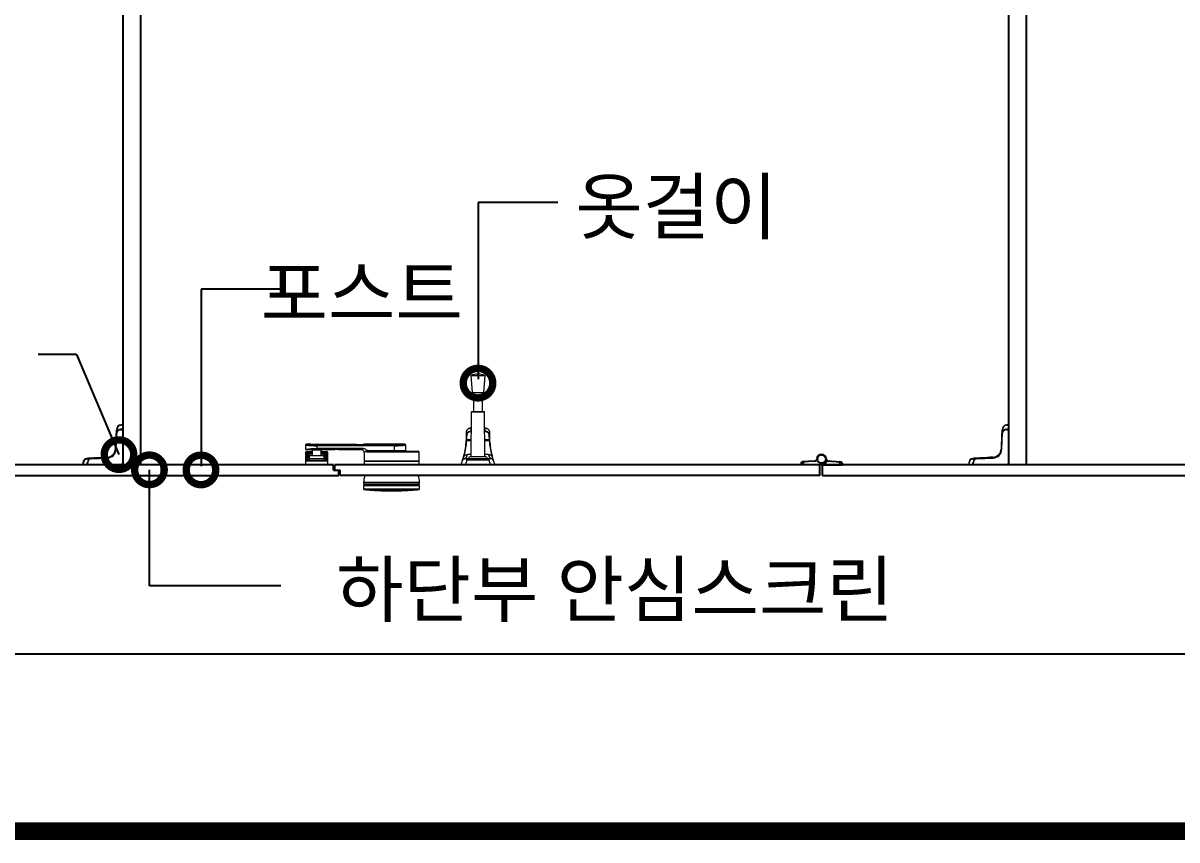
# Model space of a CAD drawing. Extents: x -256 to 8104, y -176 to 5714.
# Drawn here: x 3159 to 3810, y 2764 to 3225 of the extents above; entities that cross this region are included whole.
import ezdxf
from ezdxf.enums import TextEntityAlignment as Align

# ---------------------------------------------------------------- set-up
doc = ezdxf.new("R2010")
doc.units = 0
doc.header["$LTSCALE"] = 30
doc.layers.get('0').update_dxf_attribs({"linetype": 'CONTINUOUS'})
for name, color, linetype in [('0_toilet', 6, 'CONTINUOUS'), ('경첩', 4, 'CONTINUOUS'), ('문자', 3, 'CONTINUOUS'), ('부자재', 4, 'CONTINUOUS'), ('옷걸이', 4, 'CONTINUOUS'), ('잠금쇠(회전형)', 4, 'CONTINUOUS'), ('치수', 1, 'CONTINUOUS'), ('해치', 8, 'CONTINUOUS')]:
    doc.layers.add(name, color=color, linetype=linetype)
doc.styles.add('돋움', font='malgun.ttf')

# ---------------------------------------------------------------- blocks, each defined once
blk = doc.blocks.new('_DOTSMALL')
at = {"color": 0, "linetype": 'ByBlock', "const_width": 0.5}
blk.add_lwpolyline([(-0.0625, 0, 1), (0.0625, 0, 1)], format="xyb", close=True, dxfattribs=at)
blk = doc.blocks.new('A$C63EC304E')
at = {"layer": '치수', "color": 1, "xscale": 2.5, "yscale": 2.5, "zscale": 2.5, "rotation": 234.3098741996962}
blk.add_blockref('_DOTSMALL', (0.312, 0.312), dxfattribs=at)
blk = doc.blocks.new('A$C2BC9653E')
at = {"layer": '치수', "xscale": 0.3333333333333333, "yscale": 0.3333333333333333, "zscale": 0.3333333333333333}
blk.add_blockref('A$C63EC304E', (0, 0), dxfattribs=at)
blk = doc.blocks.new('A$C7FC71301')
at = {"layer": '치수', "rotation": 180}
blk.add_blockref('A$C2BC9653E', (0.208, 0.208), dxfattribs=at)
blk = doc.blocks.new('A$C4A20372B')
at = {"layer": '치수'}
blk.add_blockref('A$C7FC71301', (0, 0), dxfattribs=at)
blk = doc.blocks.new('A$C566469F5')
at = {"layer": '치수'}
blk.add_blockref('A$C4A20372B', (0, 0), dxfattribs=at)
blk = doc.blocks.new('A$C7E317CD4')
at = {"layer": '해치', "xscale": 2, "yscale": 2, "zscale": 2}
blk.add_blockref('A$C566469F5', (0, 0), dxfattribs=at)
blk = doc.blocks.new('A$C601D7F27')
at = {"layer": '치수'}
blk.add_blockref('A$C7E317CD4', (0, 0), dxfattribs=at)
blk = doc.blocks.new('A$C38802C08')
at = {"layer": '치수'}
blk.add_blockref('A$C601D7F27', (0, 0), dxfattribs=at)
blk = doc.blocks.new('BASIC_33', base_point=(128473.46, -6786.28))
at = {"color": 8}
blk.add_line((130957.62, -3917.04), (132920.21, -3917.04), dxfattribs=at)
at = {"color": 8, "const_width": 10}
blk.add_lwpolyline([(128520.9, -4017.04), (134305.44, -4017.04)], dxfattribs=at)
at = {"layer": '0_toilet'}
for p, q in [((131688.69, -3085.22), (131688.69, -3810.22)), ((131698.69, -3085.22), (131698.69, -3810.22)), ((132188.64, -3085.22), (132188.64, -3810.22)), ((132198.74, -3810.23), (132198.74, -3085.23)), ((131807.62, -3810.22), (131583.69, -3810.22)), ((131583.69, -3816.22), (131810.62, -3816.22)), ((131807.62, -3813.22), (131807.62, -3810.22)), ((131807.62, -3813.22), (131811.37, -3813.22)), ((132082.19, -3810.22), (131808.37, -3810.22)), ((131808.37, -3813.22), (131808.37, -3810.22)), ((131810.62, -3816.22), (131810.62, -3813.22)), ((131811.37, -3816.22), (131811.37, -3813.22)), ((132082.19, -3816.22), (131811.37, -3816.22)), ((132082.19, -3816.22), (132082.19, -3810.22)), ((132312.67, -3810.22), (132083.69, -3810.22)), ((132083.69, -3816.22), (132083.69, -3810.22)), ((132083.69, -3816.22), (132315.67, -3816.22))]:
    blk.add_line(p, q, dxfattribs=at)
at = {"layer": '경첩', "color": 4, "linetype": 'Continuous', "lineweight": 15}
for p, q in [((131685.21, -3789.96), (131685.09, -3792.46)), ((131685.39, -3791.42), (131685.46, -3789.98)), ((131687.44, -3790.22), (131687.44, -3790.12)), ((131687.44, -3790.12), (131688.69, -3790.12)), ((131687.44, -3790.22), (131687.44, -3790.47)), ((131688.69, -3790.22), (131687.44, -3790.22)), ((131687.55, -3787.97), (131687.55, -3787.72)), ((131688.69, -3787.72), (131687.55, -3787.72)), ((131687.55, -3787.97), (131688.69, -3787.97)), ((131688.69, -3787.97), (131688.69, -3787.72)), ((131688.69, -3790.12), (131688.69, -3787.97)), ((131688.69, -3790.47), (131688.69, -3790.22)), ((132185.16, -3789.96), (132185.04, -3792.46)), ((132185.34, -3791.42), (132185.41, -3789.98)), ((132187.39, -3790.22), (132187.39, -3790.12)), ((132187.39, -3790.12), (132188.64, -3790.12)), ((132187.39, -3790.22), (132187.39, -3790.47)), ((132188.64, -3790.22), (132187.39, -3790.22)), ((132187.5, -3787.97), (132187.5, -3787.72)), ((132188.64, -3787.72), (132187.5, -3787.72)), ((132187.5, -3787.97), (132188.64, -3787.97)), ((132188.64, -3787.97), (132188.64, -3787.72)), ((132188.64, -3790.12), (132188.64, -3787.97)), ((132188.64, -3790.47), (132188.64, -3790.22)), ((131684.68, -3795.78), (131684.55, -3798.65)), ((131685.09, -3792.46), (131684.67, -3801.44)), ((131684.68, -3795.78), (131684.92, -3796.02)), ((131684.73, -3794.77), (131684.7, -3795.44)), ((131684.7, -3795.44), (131684.94, -3795.68)), ((131684.73, -3794.77), (131684.97, -3795.01)), ((131684.75, -3794.43), (131684.98, -3794.67)), ((131684.9, -3791.06), (131684.78, -3793.76)), ((131684.78, -3793.76), (131685.02, -3794)), ((131684.9, -3791.06), (131685.14, -3791.29)), ((131684.92, -3801.45), (131685.34, -3792.48)), ((131685.01, -3790.46), (131685.18, -3790.62)), ((131687.44, -3790.47), (131688.69, -3790.47)), ((131688.69, -3790.47), (131688.69, -3808.72)), ((132184.63, -3795.78), (132184.5, -3798.65)), ((132185.04, -3792.46), (132184.62, -3801.44)), ((132184.63, -3795.78), (132184.87, -3796.02)), ((132184.68, -3794.77), (132184.65, -3795.44)), ((132184.65, -3795.44), (132184.89, -3795.68)), ((132184.68, -3794.77), (132184.92, -3795.01)), ((132184.7, -3794.43), (132184.93, -3794.67)), ((132184.85, -3791.06), (132184.73, -3793.76)), ((132184.73, -3793.76), (132184.97, -3794)), ((132184.85, -3791.06), (132185.09, -3791.29)), ((132184.87, -3801.45), (132185.29, -3792.48)), ((132184.96, -3790.46), (132185.13, -3790.62)), ((132187.39, -3790.47), (132188.64, -3790.47)), ((132188.64, -3790.47), (132188.64, -3808.72)), ((131683.86, -3803.44), (131684.04, -3803.63)), ((131683.98, -3803.21), (131684.16, -3803.4)), ((131684.14, -3802.81), (131684.34, -3803)), ((131684.5, -3802.49), (131684.29, -3802.29)), ((131684.3, -3802.28), (131684.5, -3802.49)), ((131684.37, -3801.91), (131684.58, -3802.13)), ((131684.4, -3801.69), (131684.62, -3801.91)), ((131684.45, -3800.78), (131684.42, -3801.43)), ((131684.47, -3800.34), (131684.45, -3800.68)), ((131684.45, -3800.68), (131684.69, -3800.92)), ((131684.45, -3800.68), (131684.45, -3800.78)), ((131684.45, -3800.78), (131684.69, -3801.02)), ((131684.52, -3799.32), (131684.47, -3800.24)), ((131684.47, -3800.24), (131684.71, -3800.48)), ((131684.47, -3800.24), (131684.47, -3800.34)), ((131684.47, -3800.34), (131684.71, -3800.58)), ((131684.52, -3799.32), (131684.75, -3799.56)), ((131684.55, -3798.66), (131684.53, -3799.08)), ((131684.53, -3799.08), (131684.77, -3799.32)), ((131684.55, -3798.65), (131684.79, -3798.89)), ((131684.55, -3798.66), (131684.79, -3798.9)), ((132183.81, -3803.44), (132183.99, -3803.63)), ((132183.93, -3803.21), (132184.11, -3803.4)), ((132184.09, -3802.81), (132184.29, -3803)), ((132184.45, -3802.49), (132184.24, -3802.29)), ((132184.25, -3802.28), (132184.45, -3802.49)), ((132184.32, -3801.91), (132184.53, -3802.13)), ((132184.35, -3801.69), (132184.57, -3801.91)), ((132184.4, -3800.78), (132184.37, -3801.43)), ((132184.42, -3800.34), (132184.4, -3800.68)), ((132184.4, -3800.68), (132184.64, -3800.92)), ((132184.4, -3800.68), (132184.4, -3800.78)), ((132184.4, -3800.78), (132184.64, -3801.02)), ((132184.47, -3799.32), (132184.42, -3800.24)), ((132184.42, -3800.24), (132184.66, -3800.48)), ((132184.42, -3800.24), (132184.42, -3800.34)), ((132184.42, -3800.34), (132184.66, -3800.58)), ((132184.47, -3799.32), (132184.7, -3799.56)), ((132184.5, -3798.66), (132184.48, -3799.08)), ((132184.48, -3799.08), (132184.72, -3799.32)), ((132184.5, -3798.65), (132184.74, -3798.89)), ((132184.5, -3798.66), (132184.74, -3798.9)), ((131666.44, -3809.08), (131666.19, -3809.08)), ((131666.19, -3809.08), (131666.19, -3810.22)), ((131666.44, -3810.22), (131666.44, -3809.08)), ((131670.93, -3806.62), (131668.43, -3806.74)), ((131668.45, -3806.99), (131669.89, -3806.92)), ((131668.59, -3810.22), (131668.59, -3808.97)), ((131668.59, -3808.97), (131668.69, -3808.97)), ((131668.69, -3808.97), (131668.94, -3808.97)), ((131668.69, -3808.97), (131668.69, -3810.22)), ((131668.93, -3806.55), (131669.01, -3806.46)), ((131668.93, -3806.55), (131669.09, -3806.71)), ((131668.94, -3810.22), (131668.94, -3808.97)), ((131672.23, -3806.31), (131669.01, -3806.46)), ((131679.91, -3806.2), (131670.93, -3806.62)), ((131670.95, -3806.87), (131679.92, -3806.45)), ((131672.23, -3806.31), (131672.47, -3806.55)), ((131672.9, -3806.28), (131673.14, -3806.52)), ((131673.24, -3806.26), (131673.48, -3806.5)), ((131676.62, -3806.1), (131673.91, -3806.23)), ((131673.91, -3806.23), (131674.15, -3806.47)), ((131676.62, -3806.1), (131676.85, -3806.34)), ((131677.29, -3806.07), (131677.53, -3806.31)), ((131677.63, -3806.05), (131677.87, -3806.29)), ((131679.65, -3805.96), (131678.3, -3806.02)), ((131678.3, -3806.02), (131678.54, -3806.26)), ((131679.89, -3805.95), (131679.65, -3805.96)), ((131679.65, -3805.96), (131679.89, -3806.2)), ((131680.9, -3805.79), (131681.1, -3805.99)), ((131681.43, -3805.61), (131681.62, -3805.81)), ((131681.68, -3805.51), (131681.87, -3805.69)), ((131682.14, -3805.26), (131682.32, -3805.44)), ((131682.35, -3805.12), (131682.53, -3805.3)), ((131683.44, -3804.09), (131683.62, -3804.27)), ((131683.59, -3803.88), (131683.77, -3804.06)), ((132166.39, -3809.08), (132166.14, -3809.08)), ((132166.14, -3809.08), (132166.14, -3810.22)), ((132166.39, -3810.22), (132166.39, -3809.08)), ((132170.88, -3806.62), (132168.38, -3806.74)), ((132168.4, -3806.99), (132169.84, -3806.92)), ((132168.54, -3810.22), (132168.54, -3808.97)), ((132168.54, -3808.97), (132168.64, -3808.97)), ((132168.64, -3808.97), (132168.89, -3808.97)), ((132168.64, -3808.97), (132168.64, -3810.22)), ((132168.88, -3806.55), (132168.96, -3806.46)), ((132168.88, -3806.55), (132169.04, -3806.71)), ((132168.89, -3810.22), (132168.89, -3808.97)), ((132172.18, -3806.31), (132168.96, -3806.46)), ((132179.86, -3806.2), (132170.88, -3806.62)), ((132170.9, -3806.87), (132179.87, -3806.45)), ((132172.18, -3806.31), (132172.42, -3806.55)), ((132172.85, -3806.28), (132173.09, -3806.52)), ((132173.19, -3806.26), (132173.43, -3806.5)), ((132176.57, -3806.1), (132173.86, -3806.23)), ((132173.86, -3806.23), (132174.1, -3806.47)), ((132176.57, -3806.1), (132176.8, -3806.34)), ((132177.24, -3806.07), (132177.48, -3806.31)), ((132177.58, -3806.05), (132177.82, -3806.29)), ((132179.6, -3805.96), (132178.25, -3806.02)), ((132178.25, -3806.02), (132178.49, -3806.26)), ((132179.84, -3805.95), (132179.6, -3805.96)), ((132179.6, -3805.96), (132179.84, -3806.2)), ((132180.85, -3805.79), (132181.05, -3805.99)), ((132181.38, -3805.61), (132181.57, -3805.81)), ((132181.63, -3805.51), (132181.82, -3805.69)), ((132182.09, -3805.26), (132182.27, -3805.44)), ((132182.3, -3805.12), (132182.48, -3805.3)), ((132183.39, -3804.09), (132183.57, -3804.27)), ((132183.54, -3803.88), (132183.72, -3804.06)), ((131666.19, -3810.22), (131666.44, -3810.22)), ((131666.44, -3810.22), (131668.59, -3810.22)), ((131668.69, -3810.22), (131668.94, -3810.22)), ((131687.19, -3810.22), (131668.94, -3810.22)), ((132166.14, -3810.22), (132166.39, -3810.22)), ((132166.39, -3810.22), (132168.54, -3810.22)), ((132168.64, -3810.22), (132168.89, -3810.22)), ((132187.14, -3810.22), (132168.89, -3810.22))]:
    blk.add_line(p, q, dxfattribs=at)
at = {"layer": '경첩', "color": 4, "linetype": 'Continuous', "lineweight": 15, "flags": 128}
for points in [[(131685.46, -3789.98), (131685.41, -3789.97), (131685.36, -3789.97), (131685.32, -3789.97), (131685.28, -3789.97), (131685.25, -3789.97), (131685.23, -3789.96), (131685.21, -3789.96), (131685.21, -3789.96)], [(132185.41, -3789.98), (132185.36, -3789.97), (132185.31, -3789.97), (132185.27, -3789.97), (132185.23, -3789.97), (132185.2, -3789.97), (132185.18, -3789.96), (132185.16, -3789.96), (132185.16, -3789.96)], [(131684.78, -3793.76), (131684.77, -3793.89), (131684.77, -3794.02), (131684.76, -3794.13), (131684.75, -3794.23), (131684.75, -3794.32), (131684.75, -3794.38), (131684.75, -3794.42), (131684.75, -3794.43)], [(131684.93, -3790.54), (131684.92, -3790.65), (131684.92, -3790.77), (131684.91, -3790.91), (131684.9, -3791.06)], [(131684.93, -3790.54), (131684.95, -3790.53), (131684.97, -3790.51), (131684.98, -3790.49), (131684.99, -3790.48), (131685, -3790.47), (131685.01, -3790.46), (131685.01, -3790.46), (131685.01, -3790.46)], [(131685.09, -3792.46), (131685.09, -3792.46), (131685.11, -3792.46), (131685.13, -3792.47), (131685.16, -3792.47), (131685.2, -3792.47), (131685.24, -3792.47), (131685.29, -3792.47), (131685.34, -3792.48)], [(132184.73, -3793.76), (132184.72, -3793.89), (132184.72, -3794.02), (132184.71, -3794.13), (132184.7, -3794.23), (132184.7, -3794.32), (132184.7, -3794.38), (132184.7, -3794.42), (132184.7, -3794.43)], [(132184.88, -3790.54), (132184.87, -3790.65), (132184.87, -3790.77), (132184.86, -3790.91), (132184.85, -3791.06)], [(132184.88, -3790.54), (132184.9, -3790.53), (132184.92, -3790.51), (132184.93, -3790.49), (132184.94, -3790.48), (132184.95, -3790.47), (132184.96, -3790.46), (132184.96, -3790.46), (132184.96, -3790.46)], [(132185.04, -3792.46), (132185.04, -3792.46), (132185.06, -3792.46), (132185.08, -3792.47), (132185.11, -3792.47), (132185.15, -3792.47), (132185.19, -3792.47), (132185.24, -3792.47), (132185.29, -3792.48)], [(131684.3, -3802.28), (131684.3, -3802.28), (131684.3, -3802.28)], [(131684.4, -3801.69), (131684.38, -3801.85), (131684.37, -3801.91)], [(131684.53, -3799.08), (131684.52, -3799.16), (131684.52, -3799.24), (131684.52, -3799.32)], [(131684.55, -3798.65), (131684.55, -3798.65), (131684.55, -3798.66)], [(131684.67, -3801.44), (131684.67, -3801.44), (131684.68, -3801.44), (131684.71, -3801.44), (131684.74, -3801.44), (131684.78, -3801.44), (131684.82, -3801.44), (131684.87, -3801.45), (131684.92, -3801.45)], [(132184.25, -3802.28), (132184.25, -3802.28), (132184.25, -3802.28)], [(132184.35, -3801.69), (132184.33, -3801.85), (132184.32, -3801.91)], [(132184.48, -3799.08), (132184.47, -3799.16), (132184.47, -3799.24), (132184.47, -3799.32)], [(132184.5, -3798.65), (132184.5, -3798.65), (132184.5, -3798.66)], [(132184.62, -3801.44), (132184.62, -3801.44), (132184.63, -3801.44), (132184.66, -3801.44), (132184.69, -3801.44), (132184.73, -3801.44), (132184.77, -3801.44), (132184.82, -3801.45), (132184.87, -3801.45)], [(131668.45, -3806.99), (131668.44, -3806.94), (131668.44, -3806.89), (131668.44, -3806.85), (131668.44, -3806.81), (131668.44, -3806.78), (131668.43, -3806.76), (131668.43, -3806.74), (131668.43, -3806.74)], [(131670.93, -3806.62), (131670.93, -3806.62), (131670.93, -3806.64), (131670.94, -3806.66), (131670.94, -3806.69), (131670.94, -3806.73), (131670.94, -3806.77), (131670.94, -3806.82), (131670.95, -3806.87)], [(131672.9, -3806.28), (131672.89, -3806.28), (131672.85, -3806.28), (131672.79, -3806.28), (131672.7, -3806.29), (131672.6, -3806.29), (131672.48, -3806.3), (131672.36, -3806.3), (131672.23, -3806.31)], [(131673.91, -3806.23), (131673.8, -3806.23), (131673.68, -3806.24), (131673.58, -3806.24), (131673.48, -3806.25), (131673.4, -3806.25), (131673.33, -3806.26), (131673.28, -3806.26), (131673.25, -3806.26), (131673.24, -3806.26)], [(131677.29, -3806.07), (131677.28, -3806.07), (131677.24, -3806.07), (131677.18, -3806.07), (131677.09, -3806.08), (131676.99, -3806.08), (131676.87, -3806.09), (131676.75, -3806.09), (131676.62, -3806.1)], [(131678.3, -3806.02), (131678.17, -3806.03), (131678.05, -3806.03), (131677.93, -3806.04), (131677.83, -3806.04), (131677.74, -3806.05), (131677.68, -3806.05), (131677.64, -3806.05), (131677.63, -3806.05)], [(131679.91, -3806.2), (131679.91, -3806.2), (131679.91, -3806.22), (131679.91, -3806.24), (131679.91, -3806.27), (131679.91, -3806.31), (131679.91, -3806.35), (131679.92, -3806.4), (131679.92, -3806.45)], [(132168.4, -3806.99), (132168.39, -3806.94), (132168.39, -3806.89), (132168.39, -3806.85), (132168.39, -3806.81), (132168.39, -3806.78), (132168.38, -3806.76), (132168.38, -3806.74), (132168.38, -3806.74)], [(132170.88, -3806.62), (132170.88, -3806.62), (132170.88, -3806.64), (132170.89, -3806.66), (132170.89, -3806.69), (132170.89, -3806.73), (132170.89, -3806.77), (132170.89, -3806.82), (132170.9, -3806.87)], [(132172.85, -3806.28), (132172.84, -3806.28), (132172.8, -3806.28), (132172.74, -3806.28), (132172.65, -3806.29), (132172.55, -3806.29), (132172.43, -3806.3), (132172.31, -3806.3), (132172.18, -3806.31)], [(132173.86, -3806.23), (132173.75, -3806.23), (132173.63, -3806.24), (132173.53, -3806.24), (132173.43, -3806.25), (132173.35, -3806.25), (132173.28, -3806.26), (132173.23, -3806.26), (132173.2, -3806.26), (132173.19, -3806.26)], [(132177.24, -3806.07), (132177.23, -3806.07), (132177.19, -3806.07), (132177.13, -3806.07), (132177.04, -3806.08), (132176.94, -3806.08), (132176.82, -3806.09), (132176.7, -3806.09), (132176.57, -3806.1)], [(132178.25, -3806.02), (132178.12, -3806.03), (132178, -3806.03), (132177.88, -3806.04), (132177.78, -3806.04), (132177.69, -3806.05), (132177.63, -3806.05), (132177.59, -3806.05), (132177.58, -3806.05)], [(132179.86, -3806.2), (132179.86, -3806.2), (132179.86, -3806.22), (132179.86, -3806.24), (132179.86, -3806.27), (132179.86, -3806.31), (132179.86, -3806.35), (132179.87, -3806.4), (132179.87, -3806.45)]]:
    blk.add_lwpolyline(points, dxfattribs=at)
at = {"layer": '경첩', "color": 4, "linetype": 'Continuous', "lineweight": 15}
for centre, radius, start, end in [((131687.44, -3792.57), 2.35, 90, 177.30166), ((131687.55, -3790.07), 2.35, 90, 177.30166), ((131687.55, -3790.07), 2.1, 90, 177.30166), ((132187.39, -3792.57), 2.35, 90, 177.30166), ((132187.5, -3790.07), 2.35, 90, 177.30166), ((132187.5, -3790.07), 2.1, 90, 177.30166), ((131687.44, -3792.57), 2.1, 90, 177.30166), ((132187.39, -3792.57), 2.1, 90, 177.30166), ((131679.67, -3801.2), 5, 272.69834, 357.30166), ((131679.67, -3801.2), 5.25, 272.69834, 357.30166), ((131679.67, -3801.2), 4.75, 325.61511, 331.82645), ((131679.67, -3801.2), 4.75, 335.00519, 340.23398), ((131679.67, -3801.2), 4.75, 340.23398, 346.75686), ((131679.67, -3801.2), 4.75, 346.83767, 351.3944), ((131679.67, -3801.2), 4.75, 354.09118, 357.30166), ((132179.62, -3801.2), 5, 272.69834, 357.30166), ((132179.62, -3801.2), 5.25, 272.69834, 357.30166), ((132179.62, -3801.2), 4.75, 325.61511, 331.82645), ((132179.62, -3801.2), 4.75, 335.00519, 340.23398), ((132179.62, -3801.2), 4.75, 340.23398, 346.75686), ((132179.62, -3801.2), 4.75, 346.83767, 351.3944), ((132179.62, -3801.2), 4.75, 354.09118, 357.30166), ((131668.54, -3809.08), 2.35, 92.69834, 180), ((131668.54, -3809.08), 2.1, 92.69834, 180), ((131671.04, -3808.97), 2.35, 92.69834, 180), ((131671.04, -3808.97), 2.1, 92.69834, 180), ((131679.67, -3801.2), 4.75, 272.69834, 285), ((131679.67, -3801.2), 4.75, 284.99982, 291.75061), ((131679.67, -3801.2), 4.75, 294.99481, 301.29977), ((131679.67, -3801.2), 4.75, 301.29911, 304.38581), ((131679.67, -3801.2), 4.75, 304.38489, 322.56084), ((131679.67, -3801.2), 4.75, 322.56123, 325.61449), ((131687.19, -3808.72), 1.5, 270, 0), ((132168.49, -3809.08), 2.35, 92.69834, 180), ((132168.49, -3809.08), 2.1, 92.69834, 180), ((132170.99, -3808.97), 2.35, 92.69834, 180), ((132170.99, -3808.97), 2.1, 92.69834, 180), ((132179.62, -3801.2), 4.75, 272.69834, 285), ((132179.62, -3801.2), 4.75, 284.99982, 291.75061), ((132179.62, -3801.2), 4.75, 294.99481, 301.29977), ((132179.62, -3801.2), 4.75, 301.29911, 304.38581), ((132179.62, -3801.2), 4.75, 304.38489, 322.56084), ((132179.62, -3801.2), 4.75, 322.56123, 325.61449), ((132187.14, -3808.72), 1.5, 270, 0)]:
    blk.add_arc(centre, radius, start, end, dxfattribs=at)
at = {"layer": '부자재'}
for p, q in [((132071.5, -3809.3), (132071.5, -3810.22)), ((132079.25, -3808.14), (132072.05, -3808.64)), ((132072.75, -3809.13), (132072.75, -3810.22)), ((132082.96, -3809.67), (132082.96, -3810.47)), ((132083.21, -3809.67), (132083.21, -3810.47)), ((132085.96, -3808.06), (132094.12, -3808.64)), ((132093.42, -3809.13), (132093.42, -3810.22)), ((132094.67, -3809.3), (132094.67, -3810.22)), ((132082.16, -3810.22), (132071.5, -3810.22)), ((132083.21, -3810.47), (132082.96, -3810.47)), ((132083.68, -3810.18), (132083.68, -3810.22)), ((132083.68, -3810.22), (132094.67, -3810.22))]:
    blk.add_line(p, q, dxfattribs=at)
at = {"layer": '부자재', "color": 1}
blk.add_circle((132083.09, -3807.02), 2.34, dxfattribs=at)
at = {"layer": '부자재'}
for centre, radius, start, end in [((132072.2, -3809.32), 0.7, 101.7765, 181.67124), ((132073.61, -3809.37), 0.884, 113.40773, 164.5497), ((132079.18, -3806.85), 1.29, 272.92313, 352.47243), ((132083.09, -3807.02), 2.62, 270, 180), ((132083.45, -3811.25), 1.65, 102.52675, 141.54753), ((132082.73, -3811.25), 1.65, 43.10029, 77.47325), ((132083.18, -3807.37), 2.86, 280.08401, 345.97919), ((132087, -3806.85), 1.29, 187.52757, 267.07687), ((132092.57, -3809.37), 0.884, 15.4503, 67.30044), ((132093.98, -3809.32), 0.7, 358.32876, 78.2235)]:
    blk.add_arc(centre, radius, start, end, dxfattribs=at)
at = {"layer": '옷걸이', "lineweight": 15}
for p, q in [((131885.14, -3759.87), (131885.89, -3769.37)), ((131885.14, -3759.87), (131893.14, -3759.87)), ((131892.39, -3769.37), (131893.14, -3759.87)), ((131885.89, -3769.37), (131892.39, -3769.37)), ((131886.64, -3769.37), (131886.64, -3780.22)), ((131891.64, -3780.22), (131891.64, -3769.37)), ((131885.39, -3780.47), (131885.17, -3805.72)), ((131892.89, -3780.47), (131885.39, -3780.47)), ((131885.64, -3780.22), (131889.14, -3780.22)), ((131889.14, -3780.22), (131892.64, -3780.22)), ((131893.11, -3805.72), (131892.89, -3780.47)), ((131885.32, -3789.59), (131885.22, -3789.59)), ((131885.22, -3789.59), (131885.22, -3789.68)), ((131885.31, -3789.68), (131885.22, -3789.68)), ((131893.07, -3789.59), (131892.97, -3789.59)), ((131893.07, -3789.68), (131892.97, -3789.68)), ((131893.07, -3789.59), (131893.07, -3789.68)), ((131885.25, -3796.69), (131882.81, -3796.69)), ((131882.88, -3795.92), (131885.26, -3795.92)), ((131885.23, -3791.21), (131885.23, -3791.56)), ((131885.23, -3791.21), (131885.3, -3791.21)), ((131885.3, -3791.56), (131885.23, -3791.56)), ((131892.99, -3791.21), (131893.06, -3791.21)), ((131893.06, -3791.56), (131892.99, -3791.56)), ((131893.03, -3795.92), (131895.41, -3795.92)), ((131895.48, -3796.69), (131893.03, -3796.69)), ((131893.06, -3791.21), (131893.06, -3791.56)), ((131879.64, -3810.22), (131880.49, -3807.66)), ((131880.49, -3807.66), (131880.49, -3807.65)), ((131880.49, -3807.65), (131880.49, -3807.65)), ((131881.47, -3806.86), (131881.36, -3806.89)), ((131881.44, -3806.96), (131881.44, -3806.97)), ((131896.85, -3806.96), (131881.44, -3806.96)), ((131882.89, -3804.82), (131881.45, -3804.82)), ((131882.89, -3804.83), (131881.45, -3804.83)), ((131882.86, -3807.68), (131882.02, -3810.22)), ((131882.82, -3805.38), (131882.89, -3804.8)), ((131882.86, -3807.68), (131882.86, -3806.99)), ((131882.86, -3806.99), (131895.43, -3806.99)), ((131895.43, -3807.68), (131882.86, -3807.68)), ((131893.92, -3805.72), (131884.37, -3805.72)), ((131895.4, -3804.8), (131895.46, -3805.36)), ((131896.84, -3804.82), (131895.4, -3804.82)), ((131896.84, -3804.83), (131895.4, -3804.83)), ((131895.43, -3807.68), (131895.43, -3806.99)), ((131896.27, -3810.22), (131895.43, -3807.68)), ((131896.92, -3806.89), (131896.81, -3806.86)), ((131896.85, -3806.97), (131896.85, -3806.96)), ((131896.97, -3806.89), (131896.88, -3806.87)), ((131897.8, -3807.65), (131897.8, -3807.66)), ((131897.8, -3807.65), (131897.8, -3807.65)), ((131897.8, -3807.66), (131898.64, -3810.22)), ((131882.02, -3810.22), (131879.64, -3810.22)), ((131896.27, -3810.22), (131882.02, -3810.22)), ((131898.64, -3810.22), (131896.27, -3810.22))]:
    blk.add_line(p, q, dxfattribs=at)
at = {"layer": '옷걸이', "lineweight": 15, "flags": 128}
for points in [[(131885.22, -3789.59), (131885.16, -3789.59), (131884.83, -3789.61), (131884.5, -3789.66), (131884.19, -3789.74), (131883.89, -3789.84), (131883.61, -3789.98), (131883.37, -3790.14), (131883.15, -3790.32), (131882.98, -3790.52), (131882.85, -3790.74), (131882.76, -3790.97), (131882.72, -3791.2), (131882.72, -3791.24)], [(131885.22, -3789.68), (131884.8, -3789.7), (131884.39, -3789.77), (131884, -3789.88), (131883.65, -3790.03), (131883.35, -3790.22), (131883.09, -3790.44), (131882.9, -3790.68), (131882.78, -3790.94), (131882.72, -3791.26), (131882.72, -3791.31)], [(131895.57, -3791.31), (131895.57, -3791.29), (131895.55, -3791.07), (131895.49, -3790.84), (131895.38, -3790.63), (131895.23, -3790.43), (131895.05, -3790.24), (131894.82, -3790.07), (131894.57, -3789.92), (131894.29, -3789.8), (131893.98, -3789.71), (131893.66, -3789.64), (131893.33, -3789.6), (131893.07, -3789.59)], [(131895.57, -3791.31), (131895.54, -3791.04), (131895.44, -3790.78), (131895.28, -3790.53), (131895.05, -3790.3), (131894.76, -3790.1), (131894.43, -3789.94), (131894.06, -3789.81), (131893.66, -3789.73), (131893.16, -3789.68), (131893.07, -3789.68)], [(131882.56, -3796.67), (131882.56, -3796.67), (131882.58, -3796.67), (131882.6, -3796.67), (131882.63, -3796.68), (131882.67, -3796.68), (131882.71, -3796.68), (131882.76, -3796.69), (131882.81, -3796.69)], [(131882.73, -3792.81), (131882.76, -3792.54), (131882.87, -3792.28), (131883.04, -3792.03), (131883.28, -3791.81), (131883.57, -3791.61), (131883.91, -3791.45), (131884.29, -3791.33), (131884.69, -3791.25), (131885.23, -3791.21)], [(131885.23, -3791.56), (131884.74, -3791.6), (131884.38, -3791.67), (131884.04, -3791.78), (131883.74, -3791.93), (131883.48, -3792.1), (131883.26, -3792.3), (131883.11, -3792.53), (131883.01, -3792.76), (131882.98, -3793)], [(131893.06, -3791.21), (131893.48, -3791.24), (131893.89, -3791.3), (131894.27, -3791.41), (131894.62, -3791.56), (131894.93, -3791.75), (131895.18, -3791.97), (131895.37, -3792.21), (131895.5, -3792.47), (131895.56, -3792.81)], [(131895.31, -3793), (131895.26, -3792.69), (131895.14, -3792.46), (131894.97, -3792.24), (131894.74, -3792.05), (131894.47, -3791.88), (131894.15, -3791.75), (131893.81, -3791.65), (131893.44, -3791.59), (131893.06, -3791.56)], [(131895.73, -3796.67), (131895.72, -3796.67), (131895.71, -3796.67), (131895.69, -3796.67), (131895.66, -3796.68), (131895.62, -3796.68), (131895.58, -3796.68), (131895.53, -3796.69), (131895.48, -3796.69)], [(131881.21, -3805.02), (131881.21, -3805.01), (131881.21, -3805.02)], [(131881.41, -3806.87), (131881.35, -3806.88), (131881.31, -3806.9)], [(131881.41, -3806.87), (131881.43, -3806.86), (131881.47, -3806.86)], [(131881.47, -3806.86), (131881.45, -3806.94), (131881.44, -3806.96)], [(131881.45, -3804.83), (131881.45, -3804.82), (131881.45, -3804.83)], [(131883.65, -3806.93), (131883.24, -3806.91), (131882.99, -3806.89), (131882.91, -3806.86), (131883.02, -3806.82), (131883.29, -3806.78), (131883.41, -3806.77)], [(131885.19, -3804.44), (131884.58, -3804.46), (131883.32, -3804.51)], [(131894.97, -3804.51), (131893.39, -3804.45), (131893.1, -3804.44)], [(131894.89, -3806.77), (131895.17, -3806.8), (131895.35, -3806.84), (131895.36, -3806.87), (131895.19, -3806.9), (131894.86, -3806.92), (131894.39, -3806.94)], [(131896.85, -3806.96), (131896.84, -3806.94), (131896.81, -3806.86)], [(131896.88, -3806.87), (131896.86, -3806.86), (131896.81, -3806.86)]]:
    blk.add_lwpolyline(points, dxfattribs=at)
at = {"layer": '옷걸이', "lineweight": 15}
for centre, radius, start, end in [((131889.14, -3770.17), 11.04, 68.76069, 111.23931), ((131885.64, -3780.47), 0.25, 90, 179.5), ((131892.64, -3780.47), 0.25, 0.5, 90), ((131829.96, -3790.84), 55.27, 359.61891, 1.20733), ((131948.33, -3790.84), 55.27, 178.79267, 180.38109), ((131829.96, -3792.45), 52.77, 346.23171, 355.4136), ((131829.96, -3792.45), 53.02, 346.50971, 355.4136), ((131829.96, -3792.45), 52.77, 355.41362, 356.45105), ((131829.96, -3792.45), 52.77, 356.45107, 359.60958), ((131882.85, -3795.7), 0.23, 185.45744, 275.18876), ((131829.96, -3792.45), 52.77, 359.60958, 1.23689), ((131882.95, -3792.78), 0.227, 188.20874, 276.39203), ((131848.9, -3793.29), 34.07, 354.27357, 355.56682), ((131829.96, -3792.64), 53.02, 356.45107, 359.60958), ((131895.34, -3792.78), 0.227, 263.60797, 351.79126), ((131948.33, -3792.64), 53.02, 180.39042, 183.54893), ((131895.43, -3795.7), 0.23, 264.81124, 354.54256), ((131929.39, -3793.29), 34.08, 184.43326, 185.72635), ((131948.33, -3792.45), 53.02, 184.5864, 193.49029), ((131948.33, -3792.45), 52.77, 178.76311, 180.39042), ((131948.33, -3792.45), 52.77, 180.39042, 183.54893), ((131948.32, -3792.45), 52.76, 183.54888, 184.58645), ((131948.33, -3792.45), 52.77, 184.5864, 193.76829), ((131831.21, -3792.79), 51.47, 343.23764, 346.25768), ((131881.59, -3808.03), 1.17, 101.39698, 160.6752), ((131881.44, -3807.97), 1, 89.99372, 161.80813), ((131831.6, -3792.62), 51.33, 343.52264, 346.23766), ((131881.45, -3805.07), 0.25, 90.27283, 166.23947), ((131881.45, -3805.08), 0.247, 89.25852, 165.91582), ((131881.03, -3805.09), 1.81, 282.06066, 352.51429), ((131880.9, -3804.69), 2.24, 284.82654, 3.59318), ((131883.14, -3804.8), 0.248, 89.5881, 179.72305), ((131883.24, -3804.88), 0.376, 79.93932, 150.54556), ((131883.29, -3804.82), 0.307, 84.77864, 118.98165), ((131882.98, -3805.4), 1.43, 284.10574, 346.92454), ((131889.27, -3405.84), 401.13, 269.19679, 270.73159), ((131895.32, -3805.39), 1.44, 193.11861, 255.96551), ((131895.01, -3804.78), 0.271, 58.63439, 97.60531), ((131895.04, -3804.91), 0.4, 32.00917, 97.80826), ((131897.39, -3804.69), 2.24, 176.39085, 255.18943), ((131895.15, -3804.8), 0.248, 0.27695, 90.4119), ((131897.25, -3805.1), 1.8, 186.78644, 258.2605), ((131896.83, -3805.07), 0.25, 13.76166, 89.45314), ((131896.84, -3805.08), 0.247, 14.08418, 90.74148), ((131946.52, -3792.67), 51.15, 193.75841, 196.46904), ((131896.85, -3807.97), 1, 18.19187, 90.00628), ((131896.7, -3808.03), 1.16, 19.29372, 79.39421), ((131947.31, -3792.73), 51.71, 193.74931, 196.75644)]:
    blk.add_arc(centre, radius, start, end, dxfattribs=at)
at = {"layer": '잠금쇠(회전형)', "linetype": 'Continuous', "lineweight": 15}
for p, q in [((131791.87, -3799.12), (131791.87, -3801.62)), ((131791.87, -3801.62), (131795.14, -3801.62)), ((131791.87, -3803.22), (131791.87, -3810.22)), ((131792.27, -3803.22), (131791.87, -3803.22)), ((131792.27, -3808.22), (131792.27, -3803.22)), ((131792.27, -3803.22), (131792.74, -3803.22)), ((131794.21, -3798.62), (131792.37, -3798.62)), ((131792.37, -3802.72), (131792.74, -3802.72)), ((131792.74, -3803.22), (131792.74, -3802.72)), ((131792.74, -3802.72), (131794.62, -3802.72)), ((131792.74, -3803.22), (131792.74, -3807.76)), ((131794.62, -3803.22), (131792.74, -3803.22)), ((131794.62, -3803.22), (131794.62, -3802.72)), ((131794.62, -3802.72), (131795.62, -3802.72)), ((131794.62, -3803.72), (131794.62, -3803.22)), ((131795.12, -3803.22), (131794.62, -3803.22)), ((131795.12, -3803.22), (131795.12, -3803.72)), ((131795.62, -3803.22), (131795.12, -3803.22)), ((131795.14, -3801.62), (131795.14, -3801.62)), ((131795.62, -3802.12), (131795.62, -3804.97)), ((131820.62, -3798.82), (131798.12, -3798.82)), ((131820.62, -3798.82), (131798.12, -3798.82)), ((131798.12, -3798.82), (131798.12, -3798.82)), ((131798.12, -3799.06), (131842.12, -3799.06)), ((131798.12, -3799.55), (131798.12, -3799.06)), ((131798.12, -3799.55), (131798.12, -3801.12)), ((131842.12, -3799.55), (131798.12, -3799.55)), ((131824.57, -3801.12), (131798.12, -3801.12)), ((131800.62, -3804.97), (131800.62, -3802.12)), ((131800.62, -3802.72), (131801.62, -3802.72)), ((131801.12, -3803.22), (131800.62, -3803.22)), ((131801.12, -3801.62), (131808.38, -3801.62)), ((131801.62, -3803.22), (131801.12, -3803.22)), ((131801.12, -3803.72), (131801.12, -3803.22)), ((131801.62, -3802.72), (131801.62, -3803.22)), ((131801.62, -3802.72), (131803.5, -3802.72)), ((131803.5, -3803.22), (131801.62, -3803.22)), ((131801.62, -3803.22), (131801.62, -3803.72)), ((131803.5, -3802.72), (131803.5, -3803.22)), ((131803.5, -3802.72), (131803.87, -3802.72)), ((131803.5, -3807.76), (131803.5, -3803.22)), ((131803.5, -3803.22), (131803.97, -3803.22)), ((131803.97, -3803.22), (131803.97, -3808.22)), ((131804.37, -3803.22), (131803.97, -3803.22)), ((131804.37, -3810.22), (131804.37, -3803.22)), ((131810.37, -3801.62), (131823.3, -3801.62)), ((131820.62, -3798.82), (131820.62, -3798.82)), ((131823.3, -3801.62), (131823.3, -3801.62)), ((131847.87, -3798.62), (131824.52, -3798.62)), ((131824.87, -3803.2), (131824.87, -3808.12)), ((131826.19, -3802.62), (131826.17, -3802.43)), ((131855.87, -3803.12), (131826.32, -3803.12)), ((131826.97, -3802.62), (131826.97, -3802.12)), ((131826.97, -3802.12), (131842.12, -3802.12)), ((131826.97, -3802.62), (131855.37, -3802.62)), ((131842.12, -3799.06), (131842.12, -3799.55)), ((131842.12, -3802.12), (131842.12, -3799.55)), ((131842.12, -3802.62), (131842.12, -3802.12)), ((131842.12, -3802.12), (131848.37, -3802.12)), ((131848.37, -3802.12), (131848.37, -3799.12)), ((131855.87, -3808.12), (131855.87, -3803.12)), ((131803.97, -3808.22), (131792.27, -3808.22)), ((131792.74, -3807.76), (131792.87, -3807.73)), ((131792.87, -3803.72), (131794.62, -3803.72)), ((131792.87, -3807.73), (131792.87, -3803.72)), ((131793.37, -3804.22), (131792.87, -3803.72)), ((131792.87, -3807.73), (131792.95, -3807.72)), ((131792.95, -3807.72), (131803.29, -3807.72)), ((131793.37, -3804.22), (131793.37, -3807.72)), ((131794.62, -3804.22), (131793.37, -3804.22)), ((131793.87, -3805.22), (131793.87, -3806.72)), ((131801.02, -3805.22), (131793.87, -3805.22)), ((131793.87, -3806.72), (131801.02, -3806.72)), ((131794.12, -3804.97), (131800.85, -3804.97)), ((131800.85, -3806.97), (131794.12, -3806.97)), ((131794.62, -3803.72), (131794.62, -3804.22)), ((131794.62, -3803.72), (131795.12, -3803.72)), ((131795.62, -3804.22), (131794.62, -3804.22)), ((131795.12, -3803.72), (131795.62, -3803.72)), ((131800.62, -3803.72), (131801.12, -3803.72)), ((131801.62, -3804.22), (131800.62, -3804.22)), ((131800.85, -3804.97), (131802.12, -3804.97)), ((131802.12, -3806.97), (131800.85, -3806.97)), ((131802.37, -3805.22), (131801.02, -3805.22)), ((131801.02, -3806.72), (131802.37, -3806.72)), ((131801.12, -3803.72), (131801.62, -3803.72)), ((131801.62, -3803.72), (131803.37, -3803.72)), ((131801.62, -3803.72), (131801.62, -3804.22)), ((131802.87, -3804.22), (131801.62, -3804.22)), ((131802.37, -3806.72), (131802.37, -3805.22)), ((131803.37, -3803.72), (131802.87, -3804.22)), ((131802.87, -3807.72), (131802.87, -3804.22)), ((131803.29, -3807.72), (131803.37, -3807.73)), ((131803.37, -3803.72), (131803.37, -3807.73)), ((131803.37, -3807.73), (131803.5, -3807.76)), ((131855.87, -3808.12), (131824.87, -3808.12)), ((131824.87, -3808.22), (131824.87, -3809.97)), ((131824.87, -3808.22), (131855.87, -3808.22)), ((131824.87, -3809.97), (131855.87, -3809.97)), ((131832.62, -3808.12), (131832.62, -3808.22)), ((131848.12, -3808.22), (131848.12, -3808.12)), ((131852.76, -3808.22), (131852.76, -3808.12)), ((131854.85, -3808.22), (131854.85, -3808.12)), ((131854.87, -3808.22), (131854.87, -3808.12)), ((131855.87, -3809.97), (131855.87, -3808.22)), ((131791.87, -3810.22), (131804.37, -3810.22)), ((131855.62, -3810.22), (131825.12, -3810.22)), ((131855.41, -3816.32), (131825.33, -3816.32)), ((131825.47, -3816.22), (131840.37, -3816.22)), ((131840.37, -3816.22), (131855.27, -3816.22)), ((131824.62, -3820.22), (131824.62, -3821.22)), ((131856.12, -3820.22), (131824.62, -3820.22)), ((131856.12, -3821.22), (131824.62, -3821.22)), ((131824.62, -3822.22), (131824.62, -3823.77)), ((131856.12, -3822.22), (131824.62, -3822.22)), ((131855.62, -3821.72), (131825.12, -3821.72)), ((131855.62, -3821.72), (131825.12, -3821.72)), ((131856.12, -3821.22), (131856.12, -3820.22)), ((131856.12, -3823.77), (131856.12, -3822.22)), ((131824.62, -3823.77), (131840.37, -3823.77)), ((131840.37, -3824.27), (131825.07, -3824.27)), ((131828.23, -3824.54), (131840.37, -3824.54)), ((131828.24, -3824.54), (131852.49, -3824.54)), ((131852.2, -3824.56), (131828.53, -3824.56)), ((131834.7, -3824.72), (131834.78, -3824.72)), ((131834.78, -3824.72), (131845.96, -3824.72)), ((131837.67, -3824.81), (131837.67, -3824.72)), ((131838.19, -3824.98), (131842.54, -3824.98)), ((131838.19, -3824.98), (131842.55, -3824.98)), ((131838.56, -3824.72), (131838.56, -3824.83)), ((131838.56, -3824.83), (131842.18, -3824.83)), ((131842.12, -3824.95), (131838.62, -3824.95)), ((131840.37, -3823.77), (131856.12, -3823.77)), ((131855.67, -3824.27), (131840.37, -3824.27)), ((131840.37, -3824.54), (131852.5, -3824.54)), ((131842.18, -3824.83), (131842.18, -3824.72)), ((131843.07, -3824.72), (131843.07, -3824.81)), ((131845.96, -3824.72), (131846.12, -3824.72))]:
    blk.add_line(p, q, dxfattribs=at)
at = {"layer": '잠금쇠(회전형)', "linetype": 'Continuous', "lineweight": 15, "flags": 128}
for points in [[(131798.12, -3798.82), (131797.47, -3798.81), (131796.82, -3798.8), (131796.22, -3798.77), (131795.66, -3798.74), (131795.19, -3798.71), (131794.79, -3798.68), (131794.49, -3798.65), (131794.29, -3798.63), (131794.21, -3798.63), (131794.21, -3798.63)], [(131834.68, -3824.77), (131834.5, -3824.76), (131834.43, -3824.74), (131834.46, -3824.73), (131834.58, -3824.72), (131834.7, -3824.72)], [(131838.62, -3824.95), (131838.61, -3824.95), (131838.59, -3824.94), (131838.58, -3824.93), (131838.58, -3824.92), (131838.57, -3824.9), (131838.56, -3824.88), (131838.56, -3824.85), (131838.56, -3824.83)], [(131842.12, -3824.95), (131842.13, -3824.95), (131842.14, -3824.94), (131842.15, -3824.93), (131842.16, -3824.92), (131842.17, -3824.9), (131842.18, -3824.88), (131842.18, -3824.85), (131842.18, -3824.83)], [(131846.12, -3824.72), (131846.17, -3824.72), (131846.29, -3824.73), (131846.3, -3824.74), (131846.22, -3824.76), (131846.05, -3824.77)]]:
    blk.add_lwpolyline(points, dxfattribs=at)
at = {"layer": '잠금쇠(회전형)', "linetype": 'Continuous', "lineweight": 15}
for centre, radius, start, end in [((131792.37, -3799.12), 0.5, 90, 180), ((131798.16, -3753.16), 46.39, 262.20818, 269.95155), ((131798.17, -3841.05), 39.93, 90.07036, 99.07748), ((131792.37, -3803.22), 0.5, 90, 180), ((131792.75, -3803.21), 0.485, 91.96218, 181.83618), ((131798.16, -3760.21), 38.85, 261.42989, 269.94115), ((131794.62, -3803.22), 0.5, 0, 90), ((131798.12, -3841.87), 40.36, 85.73711, 94.23801), ((131795.12, -3802.12), 0.5, 0.43639, 88.04749), ((131798.12, -3829.71), 27.7, 84.8219, 95.14791), ((131801.12, -3802.12), 0.5, 89.96877, 179.9724), ((131801.62, -3803.22), 0.5, 90, 180), ((131803.48, -3803.21), 0.485, 358.16382, 88.03782), ((131803.87, -3803.22), 0.5, 0, 90), ((131809.37, -3840.93), 39.32, 88.54257, 91.43969), ((131820.61, -3759.2), 39.62, 270.01404, 275.67028), ((131815.87, -3780.6), 22.3, 289.48526, 292.98802), ((131823.3, -3803.19), 1.56, 359.59497, 89.95031), ((131824.65, -3802.66), 1.54, 8.60077, 92.9035), ((131846.81, -3850.85), 52.46, 113.13853, 114.70837), ((131826.96, -3803.3), 1.18, 89.48836, 132.25903), ((131827.88, -3802.48), 1.69, 184.58266, 202.32751), ((131826.9, -3803.21), 0.588, 82.63369, 171.85158), ((131842.08, -3760.27), 38.79, 270.0516, 278.57737), ((131842.08, -3753.23), 46.32, 270.0429, 277.79737), ((131847.87, -3799.12), 0.5, 0, 90), ((131848.87, -3802.12), 0.5, 180, 270), ((131855.37, -3803.12), 0.5, 0, 90), ((131793.03, -3808.53), 0.816, 110.82653, 158.26403), ((131794.12, -3805.22), 0.25, 90, 180), ((131794.12, -3806.72), 0.25, 180, 270), ((131794.62, -3803.72), 0.5, 270, 0), ((131801.62, -3803.72), 0.5, 180, 270), ((131802.12, -3805.22), 0.25, 0, 90), ((131802.12, -3806.72), 0.25, 270, 0), ((131803.21, -3808.53), 0.816, 21.73597, 69.17347), ((131825.12, -3809.97), 0.25, 180, 270), ((131855.62, -3809.97), 0.25, 270, 0), ((131835.66, -3820.22), 11.04, 159.29961, 180), ((131825.47, -3816.37), 0.15, 90, 159.29961), ((131855.27, -3816.37), 0.15, 20.70039, 90), ((131845.08, -3820.22), 11.04, 0, 20.70039), ((131824.62, -3821.72), 0.5, 0, 90), ((131824.62, -3821.72), 0.5, 270, 0), ((131856.12, -3821.72), 0.5, 90, 180), ((131856.12, -3821.72), 0.5, 180, 270), ((131825.12, -3823.77), 0.5, 180, 264.55841), ((131840.37, -3663.68), 161.31, 264.55841, 265.68596), ((131828.24, -3824.41), 0.125, 265.68596, 270), ((131828.54, -3824.44), 0.125, 235.46261, 265.79687), ((131840.37, -3663.53), 161.46, 265.79687, 269.22758), ((131834.66, -3826.51), 1.78, 88.63824, 96.02732), ((131840.64, -3744.07), 80.92, 265.77886, 267.82871), ((131840.73, -3744.05), 80.82, 266.53826, 267.82898), ((131837.55, -3824.82), 0.114, 281.53171, 6.60874), ((131838.62, -3794.22), 30.74, 268.0585, 270.00127), ((131838.56, -3802.26), 22.57, 267.73509, 270.00139), ((131842.13, -3794.5), 30.45, 269.98969, 271.95054), ((131842.18, -3802.47), 22.36, 269.98808, 272.27544), ((131840.37, -3663.53), 161.46, 270.77242, 274.20313), ((131840.01, -3744.05), 80.82, 272.17102, 273.46174), ((131843.19, -3824.82), 0.114, 173.39126, 258.46829), ((131840.1, -3744.07), 80.92, 272.17129, 274.22114), ((131846.06, -3824.69), 0.0882, 204.57309, 265.36208), ((131846.13, -3825.85), 1.13, 83.08581, 90.71909), ((131852.19, -3824.44), 0.125, 274.20313, 304.53739), ((131852.49, -3824.41), 0.125, 270, 274.31404), ((131840.37, -3663.68), 161.31, 274.31404, 275.44159), ((131855.62, -3823.77), 0.5, 275.44159, 0)]:
    blk.add_arc(centre, radius, start, end, dxfattribs=at)
at = {"layer": '치수'}
for p, q in [((131889.2, -3662.15), (131889.2, -3761.98)), ((131934.15, -3662.15), (131889.2, -3662.15)), ((131732.84, -3711.16), (131732.84, -3810.99)), ((131777.79, -3711.16), (131732.84, -3711.16)), ((131662.62, -3747.93), (131640.92, -3747.93)), ((131662.62, -3747.93), (131686.51, -3804.49)), ((131703.69, -3878.6), (131703.69, -3813.1)), ((131777.82, -3878.64), (131703.69, -3878.6))]:
    blk.add_line(p, q, dxfattribs=at)
at = {"layer": '해치', "xscale": -20, "yscale": 20, "zscale": 20}
for p, rotation in [((131893.31, -3759.98), 89.99999999999977), ((131736.95, -3808.99), 89.99999999999986)]:
    blk.add_blockref('A$C38802C08', p, dxfattribs=dict(at, rotation=rotation))
for p in [(131690.68, -3808.66), (131707.86, -3817.26)]:
    blk.add_blockref('A$C38802C08', p, dxfattribs=at)
at = {"layer": '문자', "style": '돋움'}
for s, p in [('옷걸이', (132001.17, -3664.16)), ('포스트', (131823.54, -3712.87)), ('하단부 안심스크린', (131966.46, -3880.28))]:
    blk.add_text(s, height=30.337, dxfattribs=at).set_placement(p, align=Align.MIDDLE)

msp = doc.modelspace()

# ---------------------------------------------------------------- block references
msp.add_blockref('BASIC_33', (0, 0))

doc.saveas('drawing.dxf')
